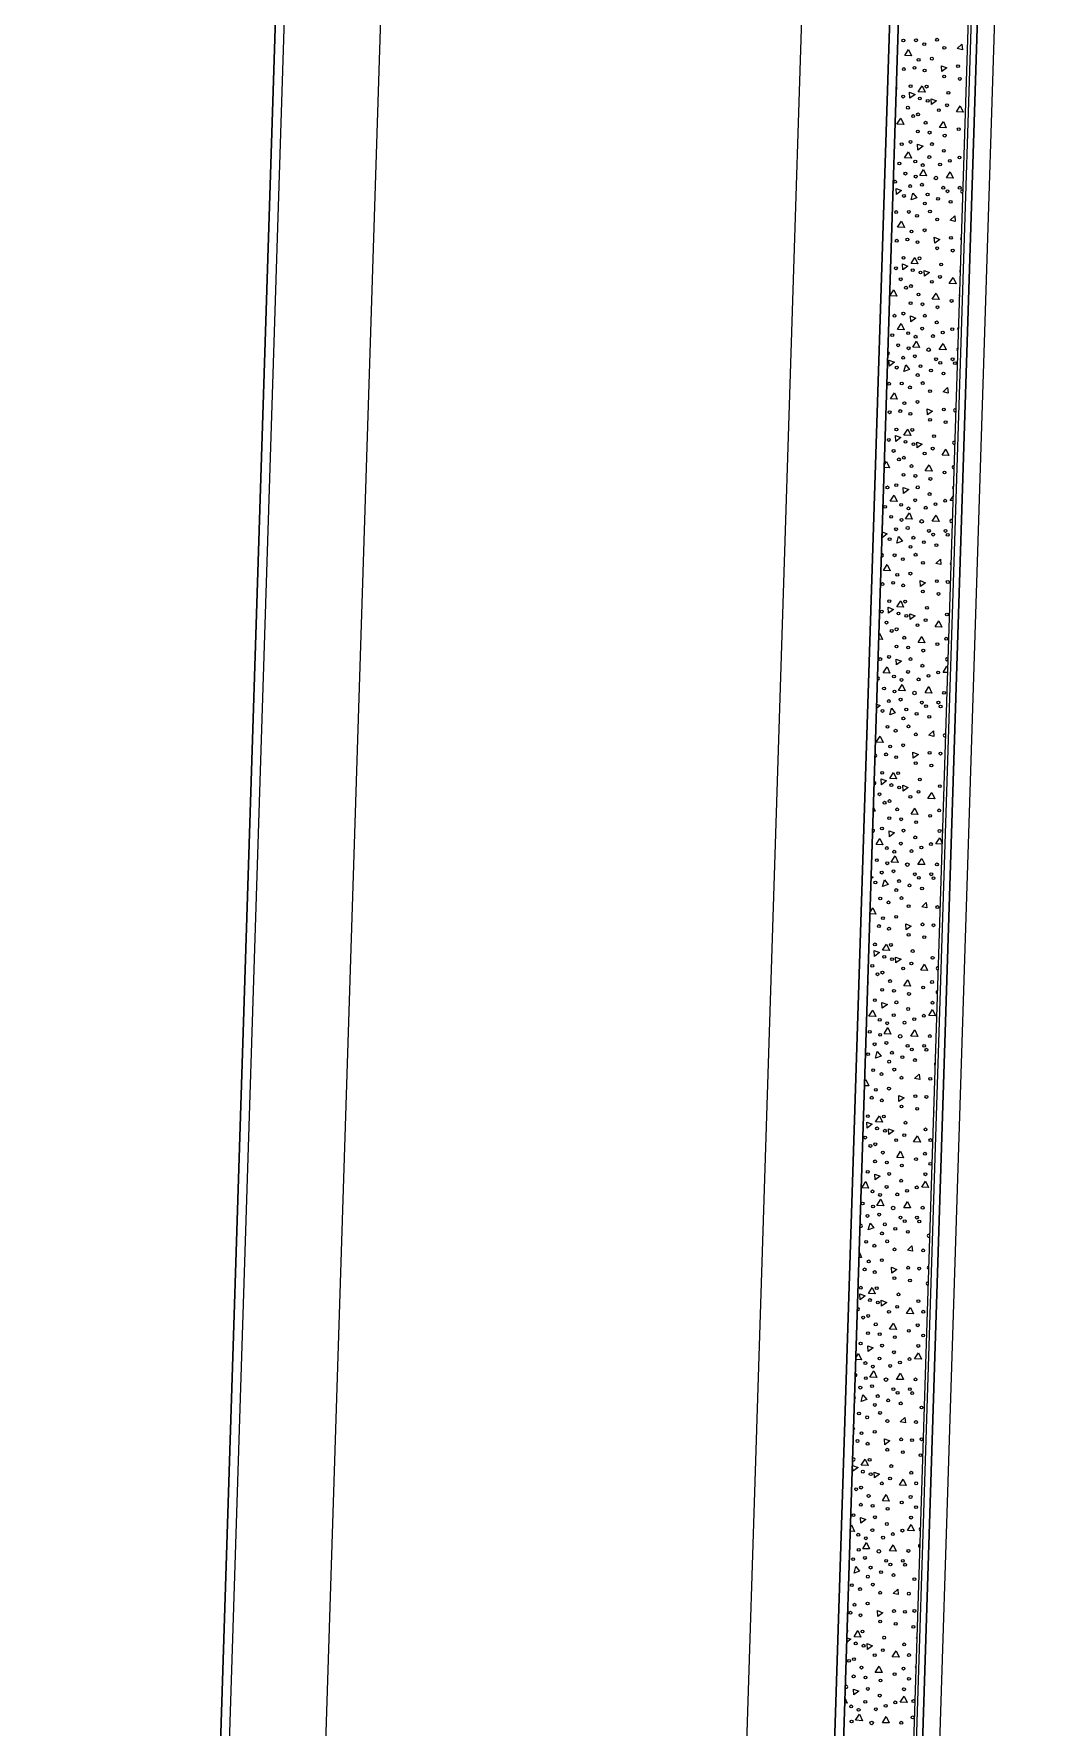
# Model space of a CAD drawing. Extents: x 2536801 to 2538856, y 7112140 to 7131569.
# Drawn here: x 2538213.5 to 2538327.4, y 7127613.2 to 7127806.4 of the extents above; entities that cross this region are included whole.
import ezdxf

# ---------------------------------------------------------------- set-up
doc = ezdxf.new("R2010")
doc.units = 0
doc.header["$LTSCALE"] = 100
doc.header["$MEASUREMENT"] = 0
for name, color, linetype, lineweight in [('D_BOC_RMP', 1, 'Continuous', 13), ('D_CTB_1', 2, 'Continuous', 0), ('D_EOS_ML', 7, 'Continuous', 30), ('D_EOS_RMP', 1, 'Continuous', 30), ('D_EOT_ML', 7, 'Continuous', 13), ('D_EOT_RMP', 1, 'Continuous', 13), ('D_RIPRAP_1', 7, 'Continuous', 0)]:
    doc.layers.add(name, color=color, linetype=linetype, lineweight=lineweight)

msp = doc.modelspace()

# ---------------------------------------------------------------- linework, layer by layer
at = {"layer": 'D_BOC_RMP', "lineweight": 0}
msp.add_line((2538311.37, 7127523.97), (2538326.2, 7127989.51), dxfattribs=at)
at = {"layer": 'D_CTB_1', "linetype": 'Continuous', "lineweight": 0, "ltscale": 0.025}
for p, q in [((2538079.62, 7122710.13), (2538251.41, 7128101.79)), ((2538295.44, 7127285.57), (2538320.33, 7128066.91))]:
    msp.add_line(p, q, dxfattribs=at)
at = {"layer": 'D_EOS_ML'}
for p, q in [((2537888.54, 7116744.4), (2538250.41, 7128101.82)), ((2538239.41, 7125558.6), (2538319.33, 7128066.94))]:
    msp.add_line(p, q, dxfattribs=at)
at = {"layer": 'D_EOS_RMP'}
msp.add_line((2538312.04, 7127523.95), (2538326.87, 7127989.49), dxfattribs=at)
at = {"layer": 'D_EOT_ML'}
for p, q in [((2537900.53, 7116744.02), (2538262.4, 7128101.44)), ((2538218.53, 7125217.38), (2538310.38, 7128099.91))]:
    msp.add_line(p, q, dxfattribs=at)
at = {"layer": 'D_EOT_RMP'}
msp.add_line((2538314.03, 7127523.88), (2538328.87, 7127989.43), dxfattribs=at)
at = {"layer": 'D_RIPRAP_1', "color": 7, "lineweight": 0}
for p, q in [((2538320.33, 7128066.9), (2538301.81, 7127485.55)), ((2538311.04, 7127523.98), (2538325.87, 7127989.52))]:
    msp.add_line(p, q, dxfattribs=at)
at = {"layer": 'D_RIPRAP_1', "color": 7, "linetype": 'Continuous', "lineweight": 0}
for p, q in [((2538318.8, 7127804.69), (2538319.32, 7127805.18)), ((2538319.38, 7127804.55), (2538318.8, 7127804.69)), ((2538319.32, 7127805.18), (2538319.38, 7127804.55)), ((2538317.99, 7127785.1), (2538318.51, 7127785.6)), ((2538318.57, 7127784.97), (2538317.99, 7127785.1)), ((2538318.51, 7127785.6), (2538318.57, 7127784.97)), ((2538317.18, 7127765.52), (2538317.7, 7127766.01)), ((2538317.7, 7127766.01), (2538317.76, 7127765.38)), ((2538317.76, 7127765.38), (2538317.18, 7127765.52)), ((2538316.37, 7127745.93), (2538316.88, 7127746.43)), ((2538316.94, 7127745.8), (2538316.37, 7127745.93)), ((2538316.88, 7127746.43), (2538316.94, 7127745.8)), ((2538315.55, 7127726.35), (2538316.07, 7127726.84)), ((2538316.13, 7127726.21), (2538315.55, 7127726.35)), ((2538316.07, 7127726.84), (2538316.13, 7127726.21)), ((2538314.74, 7127706.76), (2538315.26, 7127707.26)), ((2538315.32, 7127706.63), (2538314.74, 7127706.76)), ((2538315.26, 7127707.26), (2538315.32, 7127706.63)), ((2538313.93, 7127687.18), (2538314.44, 7127687.67)), ((2538314.51, 7127687.04), (2538313.93, 7127687.18)), ((2538314.44, 7127687.67), (2538314.51, 7127687.04)), ((2538313.11, 7127667.59), (2538313.63, 7127668.09)), ((2538313.69, 7127667.46), (2538313.11, 7127667.59)), ((2538313.63, 7127668.09), (2538313.69, 7127667.46)), ((2538312.3, 7127648.01), (2538312.82, 7127648.5)), ((2538312.88, 7127647.87), (2538312.3, 7127648.01)), ((2538312.82, 7127648.5), (2538312.88, 7127647.87)), ((2538311.49, 7127628.42), (2538312.01, 7127628.92)), ((2538312.01, 7127628.92), (2538312.07, 7127628.29)), ((2538312.07, 7127628.29), (2538311.49, 7127628.42))]:
    msp.add_line(p, q, dxfattribs=at)
at = {"layer": 'D_RIPRAP_1', "color": 7, "linetype": 'Continuous', "lineweight": 0, "flags": 128}
for points in [[(2538313.58, 7127803.84), (2538312.81, 7127803.88), (2538313.25, 7127804.57)], [(2538317.03, 7127802.06), (2538317, 7127802.73), (2538317.61, 7127802.49)], [(2538313.4, 7127799.03), (2538313.36, 7127799.7), (2538313.98, 7127799.46)], [(2538315.12, 7127799.71), (2538314.35, 7127799.74), (2538314.78, 7127800.43)], [(2538315.86, 7127798.29), (2538315.82, 7127798.96), (2538316.44, 7127798.71)], [(2538312.7, 7127796.02), (2538311.92, 7127796.05), (2538312.36, 7127796.74)], [(2538319.48, 7127797.42), (2538318.7, 7127797.45), (2538319.14, 7127798.15)], [(2538317.54, 7127795.64), (2538316.77, 7127795.68), (2538317.21, 7127796.37)], [(2538313.56, 7127792.18), (2538312.79, 7127792.21), (2538313.23, 7127792.91)], [(2538314.31, 7127793.1), (2538314.27, 7127793.77), (2538314.89, 7127793.53)], [(2538315.3, 7127790.17), (2538314.52, 7127790.2), (2538314.96, 7127790.9)], [(2538318.34, 7127789.91), (2538317.57, 7127789.94), (2538318, 7127790.63)], [(2538311.86, 7127788.04), (2538311.82, 7127788.71), (2538312.44, 7127788.47)], [(2538314.17, 7127787.64), (2538313.53, 7127787.42), (2538313.74, 7127788.17)], [(2538312.77, 7127784.26), (2538311.99, 7127784.29), (2538312.43, 7127784.98)], [(2538316.22, 7127782.48), (2538316.18, 7127783.15), (2538316.8, 7127782.9)], [(2538312.59, 7127779.44), (2538312.55, 7127780.11), (2538313.17, 7127779.87)], [(2538314.31, 7127780.12), (2538313.53, 7127780.15), (2538313.97, 7127780.85)], [(2538315.05, 7127778.7), (2538315.01, 7127779.37), (2538315.63, 7127779.13)], [(2538318.66, 7127777.84), (2538317.89, 7127777.87), (2538318.32, 7127778.56)], [(2538311.89, 7127776.43), (2538311.11, 7127776.46), (2538311.55, 7127777.16)], [(2538316.73, 7127776.06), (2538315.95, 7127776.09), (2538316.39, 7127776.79)], [(2538313.49, 7127773.52), (2538313.46, 7127774.19), (2538314.07, 7127773.94)], [(2538312.75, 7127772.59), (2538311.97, 7127772.63), (2538312.41, 7127773.32)], [(2538314.48, 7127770.58), (2538313.71, 7127770.62), (2538314.14, 7127771.31)], [(2538317.53, 7127770.32), (2538316.75, 7127770.35), (2538317.19, 7127771.05)], [(2538311.05, 7127768.46), (2538311.01, 7127769.13), (2538311.63, 7127768.89)], [(2538313.35, 7127768.05), (2538312.72, 7127767.84), (2538312.92, 7127768.59)], [(2538311.96, 7127764.67), (2538311.18, 7127764.7), (2538311.62, 7127765.4)], [(2538315.41, 7127762.89), (2538315.37, 7127763.56), (2538315.99, 7127763.32)], [(2538311.78, 7127759.86), (2538311.74, 7127760.53), (2538312.36, 7127760.29)], [(2538313.5, 7127760.54), (2538312.72, 7127760.57), (2538313.16, 7127761.26)], [(2538314.23, 7127759.12), (2538314.2, 7127759.79), (2538314.81, 7127759.54)], [(2538317.85, 7127758.25), (2538317.07, 7127758.28), (2538317.51, 7127758.98)], [(2538315.92, 7127756.47), (2538315.14, 7127756.51), (2538315.58, 7127757.2)], [(2538312.68, 7127753.93), (2538312.64, 7127754.6), (2538313.26, 7127754.36)], [(2538311.94, 7127753.01), (2538311.16, 7127753.04), (2538311.6, 7127753.74)], [(2538313.67, 7127751), (2538312.89, 7127751.03), (2538313.33, 7127751.73)], [(2538316.72, 7127750.74), (2538315.94, 7127750.77), (2538316.38, 7127751.46)], [(2538312.54, 7127748.47), (2538311.9, 7127748.25), (2538312.11, 7127749)], [(2538311.15, 7127745.09), (2538310.37, 7127745.12), (2538310.81, 7127745.81)], [(2538314.59, 7127743.3), (2538314.56, 7127743.98), (2538315.17, 7127743.73)], [(2538310.96, 7127740.27), (2538310.93, 7127740.94), (2538311.54, 7127740.7)], [(2538312.68, 7127740.95), (2538311.91, 7127740.98), (2538312.35, 7127741.68)], [(2538313.42, 7127739.53), (2538313.39, 7127740.2), (2538314, 7127739.96)], [(2538317.04, 7127738.67), (2538316.26, 7127738.7), (2538316.7, 7127739.39)], [(2538315.11, 7127736.89), (2538314.33, 7127736.92), (2538314.77, 7127737.61)], [(2538311.87, 7127734.35), (2538311.83, 7127735.02), (2538312.45, 7127734.77)], [(2538311.12, 7127733.42), (2538310.35, 7127733.46), (2538310.79, 7127734.15)], [(2538312.86, 7127731.41), (2538312.08, 7127731.45), (2538312.52, 7127732.14)], [(2538315.9, 7127731.15), (2538315.13, 7127731.18), (2538315.57, 7127731.88)], [(2538311.73, 7127728.88), (2538311.09, 7127728.67), (2538311.3, 7127729.42)], [(2538310.33, 7127725.5), (2538309.56, 7127725.53), (2538310, 7127726.23)], [(2538313.78, 7127723.72), (2538313.74, 7127724.39), (2538314.36, 7127724.15)], [(2538310.15, 7127720.69), (2538310.11, 7127721.36), (2538310.73, 7127721.12)], [(2538311.87, 7127721.37), (2538311.09, 7127721.4), (2538311.53, 7127722.09)], [(2538312.61, 7127719.95), (2538312.57, 7127720.62), (2538313.19, 7127720.37)], [(2538316.22, 7127719.08), (2538315.45, 7127719.11), (2538315.89, 7127719.81)], [(2538314.29, 7127717.3), (2538313.52, 7127717.34), (2538313.95, 7127718.03)], [(2538310.31, 7127713.84), (2538309.53, 7127713.87), (2538309.97, 7127714.57)], [(2538311.05, 7127714.76), (2538311.02, 7127715.43), (2538311.63, 7127715.19)], [(2538312.04, 7127711.83), (2538311.27, 7127711.86), (2538311.71, 7127712.56)], [(2538315.09, 7127711.57), (2538314.31, 7127711.6), (2538314.75, 7127712.29)], [(2538310.91, 7127709.3), (2538310.28, 7127709.08), (2538310.48, 7127709.83)], [(2538312.97, 7127704.13), (2538312.93, 7127704.8), (2538313.55, 7127704.56)], [(2538311.06, 7127701.78), (2538310.28, 7127701.81), (2538310.72, 7127702.51)], [(2538309.34, 7127701.1), (2538309.3, 7127701.77), (2538309.92, 7127701.53)], [(2538311.8, 7127700.36), (2538311.76, 7127701.03), (2538312.38, 7127700.79)], [(2538315.41, 7127699.5), (2538314.63, 7127699.53), (2538315.07, 7127700.22)], [(2538313.48, 7127697.72), (2538312.7, 7127697.75), (2538313.14, 7127698.44)], [(2538309.5, 7127694.25), (2538308.72, 7127694.29), (2538309.16, 7127694.98)], [(2538310.24, 7127695.18), (2538310.21, 7127695.85), (2538310.82, 7127695.6)], [(2538316.33, 7127694.31), (2538315.55, 7127694.34), (2538315.99, 7127695.04)], [(2538311.23, 7127692.24), (2538310.45, 7127692.28), (2538310.89, 7127692.97)], [(2538314.28, 7127691.98), (2538313.5, 7127692.01), (2538313.94, 7127692.71)], [(2538310.1, 7127689.71), (2538309.47, 7127689.5), (2538309.67, 7127690.25)], [(2538312.15, 7127684.55), (2538312.12, 7127685.22), (2538312.73, 7127684.98)], [(2538310.25, 7127682.2), (2538309.47, 7127682.23), (2538309.91, 7127682.92)], [(2538308.52, 7127681.52), (2538308.49, 7127682.19), (2538309.1, 7127681.95)], [(2538310.98, 7127680.77), (2538310.95, 7127681.44), (2538311.56, 7127681.2)], [(2538312.67, 7127678.13), (2538311.89, 7127678.17), (2538312.33, 7127678.86)], [(2538314.6, 7127679.91), (2538313.82, 7127679.94), (2538314.26, 7127680.64)], [(2538308.69, 7127674.67), (2538307.91, 7127674.7), (2538308.35, 7127675.4)], [(2538309.43, 7127675.59), (2538309.39, 7127676.26), (2538310.01, 7127676.02)], [(2538315.52, 7127674.72), (2538314.74, 7127674.76), (2538315.18, 7127675.45)], [(2538310.42, 7127672.66), (2538309.64, 7127672.69), (2538310.08, 7127673.39)], [(2538313.47, 7127672.4), (2538312.69, 7127672.43), (2538313.13, 7127673.12)], [(2538309.29, 7127670.13), (2538308.65, 7127669.91), (2538308.86, 7127670.66)], [(2538311.34, 7127664.96), (2538311.31, 7127665.63), (2538311.92, 7127665.39)], [(2538307.71, 7127661.93), (2538307.67, 7127662.6), (2538308.29, 7127662.36)], [(2538309.43, 7127662.61), (2538308.66, 7127662.64), (2538309.09, 7127663.34)], [(2538310.17, 7127661.19), (2538310.13, 7127661.86), (2538310.75, 7127661.62)], [(2538313.79, 7127660.33), (2538313.01, 7127660.36), (2538313.45, 7127661.05)], [(2538311.85, 7127658.55), (2538311.08, 7127658.58), (2538311.52, 7127659.27)], [(2538308.62, 7127656.01), (2538308.58, 7127656.68), (2538309.2, 7127656.43)], [(2538314.71, 7127655.14), (2538313.93, 7127655.17), (2538314.37, 7127655.87)], [(2538309.61, 7127653.07), (2538308.83, 7127653.11), (2538309.27, 7127653.8)], [(2538312.65, 7127652.81), (2538311.88, 7127652.84), (2538312.31, 7127653.54)], [(2538308.48, 7127650.54), (2538307.84, 7127650.33), (2538308.04, 7127651.08)], [(2538310.53, 7127645.38), (2538310.49, 7127646.05), (2538311.11, 7127645.81)], [(2538306.9, 7127642.35), (2538306.86, 7127643.02), (2538307.48, 7127642.78)], [(2538308.62, 7127643.03), (2538307.84, 7127643.06), (2538308.28, 7127643.75)], [(2538309.36, 7127641.6), (2538309.32, 7127642.27), (2538309.94, 7127642.03)], [(2538312.97, 7127640.74), (2538312.2, 7127640.77), (2538312.63, 7127641.47)], [(2538311.04, 7127638.96), (2538310.26, 7127638.99), (2538310.7, 7127639.69)], [(2538307.8, 7127636.42), (2538307.77, 7127637.09), (2538308.38, 7127636.85)], [(2538313.89, 7127635.55), (2538313.11, 7127635.59), (2538313.55, 7127636.28)], [(2538308.79, 7127633.49), (2538308.01, 7127633.52), (2538308.45, 7127634.22)], [(2538311.84, 7127633.23), (2538311.06, 7127633.26), (2538311.5, 7127633.95)], [(2538307.66, 7127630.96), (2538307.03, 7127630.74), (2538307.23, 7127631.49)], [(2538309.72, 7127625.79), (2538309.68, 7127626.46), (2538310.3, 7127626.22)], [(2538307.81, 7127623.44), (2538307.03, 7127623.47), (2538307.47, 7127624.17)], [(2538308.54, 7127622.02), (2538308.51, 7127622.69), (2538309.12, 7127622.45)], [(2538312.16, 7127621.15), (2538311.38, 7127621.19), (2538311.82, 7127621.88)], [(2538310.23, 7127619.38), (2538309.45, 7127619.41), (2538309.89, 7127620.1)], [(2538306.99, 7127616.84), (2538306.95, 7127617.51), (2538307.57, 7127617.26)], [(2538313.08, 7127615.97), (2538312.3, 7127616), (2538312.74, 7127616.69)], [(2538307.98, 7127613.9), (2538307.2, 7127613.94), (2538307.64, 7127614.63)], [(2538311.03, 7127613.64), (2538310.25, 7127613.67), (2538310.69, 7127614.37)]]:
    msp.add_lwpolyline(points, close=True, dxfattribs=at)
for points in [[(2538318.96, 7127772.68), (2538318.81, 7127772.68), (2538318.97, 7127772.94)], [(2538310.46, 7127757.14), (2538310.74, 7127757.57), (2538311.07, 7127756.85), (2538310.45, 7127756.87)], [(2538318.34, 7127753.08), (2538317.99, 7127753.1), (2538318.35, 7127753.67)], [(2538310.22, 7127749.54), (2538310.81, 7127749.3), (2538310.23, 7127748.87), (2538310.21, 7127749.31)], [(2538309.85, 7127737.87), (2538309.92, 7127737.99), (2538310.26, 7127737.26), (2538309.83, 7127737.28)], [(2538317.71, 7127733.49), (2538317.18, 7127733.51), (2538317.62, 7127734.21), (2538317.73, 7127733.97)], [(2538309.59, 7127729.88), (2538310, 7127729.72), (2538309.58, 7127729.4)], [(2538309.22, 7127718.17), (2538309.45, 7127717.68), (2538309.2, 7127717.69)], [(2538317.09, 7127713.9), (2538316.37, 7127713.93), (2538316.81, 7127714.62), (2538317.09, 7127714.01)], [(2538308.97, 7127710.22), (2538309.19, 7127710.13), (2538308.96, 7127709.96)], [(2538308.83, 7127706.09), (2538309.18, 7127706.64), (2538309.52, 7127705.92), (2538308.83, 7127705.95)], [(2538308.58, 7127698.2), (2538308.64, 7127698.09), (2538308.58, 7127698.09)], [(2538308.34, 7127690.56), (2538308.38, 7127690.55), (2538308.34, 7127690.52)], [(2538308.22, 7127686.82), (2538308.37, 7127687.06), (2538308.71, 7127686.33), (2538308.21, 7127686.35)], [(2538307.6, 7127667.38), (2538307.89, 7127666.75), (2538307.58, 7127666.76)], [(2538307.22, 7127655.31), (2538307.53, 7127655.81), (2538307.87, 7127655.08), (2538307.21, 7127655.11)], [(2538306.96, 7127647.41), (2538307.08, 7127647.16), (2538306.96, 7127647.17)], [(2538306.6, 7127636.04), (2538306.72, 7127636.23), (2538307.06, 7127635.5), (2538306.59, 7127635.52)], [(2538306.2, 7127623.37), (2538306.67, 7127623.19), (2538306.18, 7127622.83)], [(2538314.2, 7127623.3), (2538314.13, 7127623.3), (2538314.2, 7127623.41)], [(2538305.98, 7127616.49), (2538306.25, 7127615.91), (2538305.96, 7127615.93)]]:
    msp.add_lwpolyline(points, dxfattribs=at)
at = {"layer": 'D_RIPRAP_1', "color": 7, "linetype": 'Continuous', "lineweight": 0}
for centre, radius in [((2538312.65, 7127805.61), 0.163), ((2538314.09, 7127805.63), 0.163), ((2538315.03, 7127805.19), 0.163), ((2538316.49, 7127805.69), 0.163), ((2538317.32, 7127804.77), 0.163), ((2538312.7, 7127802.35), 0.163), ((2538313.92, 7127802.49), 0.163), ((2538314.39, 7127803.39), 0.163), ((2538315.89, 7127803.53), 0.163), ((2538318.89, 7127802.67), 0.163), ((2538313.48, 7127800.39), 0.163), ((2538315.07, 7127802.18), 0.163), ((2538317.31, 7127801.49), 0.163), ((2538319.09, 7127801.22), 0.163), ((2538312.62, 7127799.2), 0.163), ((2538314.53, 7127798.99), 0.163), ((2538315.3, 7127800.34), 0.163), ((2538315.43, 7127798.72), 0.163), ((2538317.78, 7127799.63), 0.163), ((2538313.17, 7127797.94), 0.163), ((2538313.76, 7127796.98), 0.163), ((2538314.32, 7127797.17), 0.163), ((2538316.7, 7127797.65), 0.163), ((2538317.63, 7127798.21), 0.163), ((2538314.3, 7127795.22), 0.163), ((2538315.19, 7127796.22), 0.163), ((2538315.64, 7127795.09), 0.163), ((2538317.36, 7127794.75), 0.163), ((2538318.96, 7127795.48), 0.163), ((2538312.46, 7127793.78), 0.163), ((2538313.46, 7127794.03), 0.163), ((2538315.91, 7127793.79), 0.163), ((2538317.26, 7127793.02), 0.163), ((2538312.19, 7127791.57), 0.163), ((2538314.01, 7127791.8), 0.163), ((2538314.86, 7127791.39), 0.163), ((2538315.61, 7127792.31), 0.163), ((2538316.83, 7127791.46), 0.163), ((2538317.95, 7127791.87), 0.163), ((2538319.05, 7127792.26), 0.163), ((2538311.72, 7127789.49), 0.163), ((2538312.88, 7127790.42), 0.163), ((2538313.43, 7127789), 0.163), ((2538314.06, 7127790.07), 0.163), ((2538314.77, 7127789.15), 0.163), ((2538316.36, 7127789.91), 0.199), ((2538317.2, 7127788.81), 0.163), ((2538319.08, 7127788.81), 0.163), ((2538312.71, 7127787.87), 0.163), ((2538315.09, 7127787.01), 0.163), ((2538315.41, 7127788.04), 0.163), ((2538316.6, 7127787.54), 0.163), ((2538317.68, 7127788.4), 0.163), ((2538318.04, 7127787.19), 0.163), ((2538311.83, 7127786.03), 0.163), ((2538313.27, 7127786.04), 0.163), ((2538314.21, 7127785.6), 0.163), ((2538315.68, 7127786.1), 0.163), ((2538316.51, 7127785.18), 0.163), ((2538313.57, 7127783.81), 0.163), ((2538315.07, 7127783.95), 0.163), ((2538318.08, 7127783.09), 0.163), ((2538311.89, 7127782.76), 0.163), ((2538313.11, 7127782.9), 0.163), ((2538314.26, 7127782.6), 0.163), ((2538316.5, 7127781.9), 0.163), ((2538318.28, 7127781.63), 0.163), ((2538311.8, 7127779.61), 0.163), ((2538312.66, 7127780.81), 0.163), ((2538313.72, 7127779.4), 0.163), ((2538314.49, 7127780.75), 0.163), ((2538316.96, 7127780.05), 0.163), ((2538312.35, 7127778.36), 0.163), ((2538312.95, 7127777.4), 0.163), ((2538313.51, 7127777.59), 0.163), ((2538314.61, 7127779.13), 0.163), ((2538315.89, 7127778.06), 0.163), ((2538316.82, 7127778.63), 0.163), ((2538313.48, 7127775.63), 0.163), ((2538314.38, 7127776.63), 0.163), ((2538314.83, 7127775.51), 0.163), ((2538318.15, 7127775.89), 0.163), ((2538311.64, 7127774.2), 0.163), ((2538312.65, 7127774.44), 0.163), ((2538315.1, 7127774.2), 0.163), ((2538316.45, 7127773.44), 0.163), ((2538316.54, 7127775.16), 0.163), ((2538311.38, 7127771.98), 0.163), ((2538313.2, 7127772.21), 0.163), ((2538314.05, 7127771.81), 0.163), ((2538314.8, 7127772.73), 0.163), ((2538316.02, 7127771.88), 0.163), ((2538317.14, 7127772.28), 0.163), ((2538318.23, 7127772.67), 0.163), ((2538312.06, 7127770.83), 0.163), ((2538313.25, 7127770.49), 0.163), ((2538313.96, 7127769.57), 0.163), ((2538315.54, 7127770.32), 0.199), ((2538311.89, 7127768.28), 0.163), ((2538312.62, 7127769.41), 0.163), ((2538314.6, 7127768.45), 0.163), ((2538315.79, 7127767.95), 0.163), ((2538316.38, 7127769.23), 0.163), ((2538316.86, 7127768.82), 0.163), ((2538317.22, 7127767.61), 0.163), ((2538318.27, 7127769.23), 0.163), ((2538318.53, 7127768.79), 0.163), ((2538311.02, 7127766.44), 0.163), ((2538312.46, 7127766.46), 0.163), ((2538313.4, 7127766.02), 0.163), ((2538314.28, 7127767.43), 0.163), ((2538314.86, 7127766.52), 0.163), ((2538312.76, 7127764.22), 0.163), ((2538314.26, 7127764.36), 0.163), ((2538315.69, 7127765.6), 0.163), ((2538311.08, 7127763.18), 0.163), ((2538312.3, 7127763.32), 0.163), ((2538313.45, 7127763.01), 0.163), ((2538315.69, 7127762.32), 0.163), ((2538317.27, 7127763.5), 0.163), ((2538317.47, 7127762.05), 0.163), ((2538310.99, 7127760.03), 0.163), ((2538311.85, 7127761.22), 0.163), ((2538312.9, 7127759.82), 0.163), ((2538313.67, 7127761.17), 0.163), ((2538316.15, 7127760.46), 0.163), ((2538311.54, 7127758.77), 0.163), ((2538312.7, 7127758), 0.163), ((2538313.8, 7127759.55), 0.163), ((2538315.07, 7127758.48), 0.163), ((2538316, 7127759.04), 0.163), ((2538312.14, 7127757.81), 0.163), ((2538312.67, 7127756.05), 0.163), ((2538313.57, 7127757.05), 0.163), ((2538317.34, 7127756.31), 0.163), ((2538310.83, 7127754.61), 0.163), ((2538311.84, 7127754.86), 0.163), ((2538314.02, 7127755.92), 0.163), ((2538314.29, 7127754.62), 0.163), ((2538315.73, 7127755.58), 0.163), ((2538310.56, 7127752.4), 0.163), ((2538312.39, 7127752.63), 0.163), ((2538313.24, 7127752.22), 0.163), ((2538313.99, 7127753.14), 0.163), ((2538315.2, 7127752.29), 0.163), ((2538315.64, 7127753.85), 0.163), ((2538316.32, 7127752.7), 0.163), ((2538317.42, 7127753.09), 0.163), ((2538311.25, 7127751.25), 0.163), ((2538312.44, 7127750.9), 0.163), ((2538314.73, 7127750.74), 0.199), ((2538311.08, 7127748.7), 0.163), ((2538311.81, 7127749.83), 0.163), ((2538313.14, 7127749.98), 0.163), ((2538313.79, 7127748.87), 0.163), ((2538314.98, 7127748.37), 0.163), ((2538315.57, 7127749.64), 0.163), ((2538316.05, 7127749.23), 0.163), ((2538317.45, 7127749.64), 0.163), ((2538317.71, 7127749.2), 0.163), ((2538311.65, 7127746.87), 0.163), ((2538312.59, 7127746.43), 0.163), ((2538313.47, 7127747.84), 0.163), ((2538314.05, 7127746.93), 0.163), ((2538316.41, 7127748.02), 0.163), ((2538311.95, 7127744.64), 0.163), ((2538313.45, 7127744.78), 0.163), ((2538314.88, 7127746.01), 0.163), ((2538310.27, 7127743.59), 0.163), ((2538311.48, 7127743.73), 0.163), ((2538312.63, 7127743.43), 0.163), ((2538314.87, 7127742.73), 0.163), ((2538316.46, 7127743.92), 0.163), ((2538316.66, 7127742.46), 0.163), ((2538317.71, 7127743.82), 0.163), ((2538311.04, 7127741.64), 0.163), ((2538312.86, 7127741.58), 0.163), ((2538315.34, 7127740.88), 0.163), ((2538310.18, 7127740.44), 0.163), ((2538310.73, 7127739.19), 0.163), ((2538312.09, 7127740.23), 0.163), ((2538312.99, 7127739.96), 0.163), ((2538314.26, 7127738.89), 0.163), ((2538315.19, 7127739.46), 0.163), ((2538317.62, 7127740.11), 0.163), ((2538311.32, 7127738.23), 0.163), ((2538311.88, 7127738.42), 0.163), ((2538312.75, 7127737.46), 0.163), ((2538316.53, 7127736.72), 0.163), ((2538317.54, 7127737.35), 0.163), ((2538310.02, 7127735.03), 0.163), ((2538311.02, 7127735.27), 0.163), ((2538311.86, 7127736.46), 0.163), ((2538313.2, 7127736.34), 0.163), ((2538313.47, 7127735.03), 0.163), ((2538314.92, 7127735.99), 0.163), ((2538311.57, 7127733.04), 0.163), ((2538313.18, 7127733.56), 0.163), ((2538314.82, 7127734.27), 0.163), ((2538315.51, 7127733.11), 0.163), ((2538316.61, 7127733.5), 0.163), ((2538310.44, 7127731.66), 0.163), ((2538311.63, 7127731.32), 0.163), ((2538312.43, 7127732.64), 0.163), ((2538313.92, 7127731.15), 0.199), ((2538314.39, 7127732.71), 0.163), ((2538317.29, 7127731.18), 0.163), ((2538310.27, 7127729.11), 0.163), ((2538310.99, 7127730.24), 0.163), ((2538312.33, 7127730.4), 0.163), ((2538312.98, 7127729.28), 0.163), ((2538314.76, 7127730.06), 0.163), ((2538315.24, 7127729.65), 0.163), ((2538316.64, 7127730.06), 0.163), ((2538316.9, 7127729.62), 0.163), ((2538310.84, 7127727.29), 0.163), ((2538312.65, 7127728.26), 0.163), ((2538313.24, 7127727.35), 0.163), ((2538314.16, 7127728.78), 0.163), ((2538315.6, 7127728.44), 0.163), ((2538311.14, 7127725.05), 0.163), ((2538311.77, 7127726.85), 0.163), ((2538312.63, 7127725.19), 0.163), ((2538314.07, 7127726.43), 0.163), ((2538310.67, 7127724.15), 0.163), ((2538311.82, 7127723.84), 0.163), ((2538314.06, 7127723.15), 0.163), ((2538315.64, 7127724.33), 0.163), ((2538316.89, 7127724.24), 0.163), ((2538310.23, 7127722.05), 0.163), ((2538312.05, 7127722), 0.163), ((2538314.52, 7127721.29), 0.163), ((2538315.84, 7127722.88), 0.163), ((2538309.92, 7127719.6), 0.163), ((2538311.28, 7127720.65), 0.163), ((2538312.17, 7127720.38), 0.163), ((2538313.45, 7127719.31), 0.163), ((2538314.38, 7127719.87), 0.163), ((2538316.8, 7127720.53), 0.163), ((2538310.51, 7127718.64), 0.163), ((2538311.07, 7127718.83), 0.163), ((2538311.94, 7127717.88), 0.163), ((2538316.73, 7127717.76), 0.163), ((2538310.21, 7127715.69), 0.163), ((2538311.04, 7127716.88), 0.163), ((2538312.39, 7127716.75), 0.163), ((2538312.66, 7127715.45), 0.163), ((2538314.11, 7127716.41), 0.163), ((2538315.71, 7127717.14), 0.163), ((2538316.78, 7127715.41), 0.163), ((2538310.76, 7127713.46), 0.163), ((2538312.36, 7127713.97), 0.163), ((2538314.01, 7127714.68), 0.163), ((2538314.7, 7127713.53), 0.163), ((2538315.79, 7127713.92), 0.163), ((2538309.63, 7127712.08), 0.163), ((2538310.81, 7127711.73), 0.163), ((2538311.61, 7127713.05), 0.163), ((2538313.1, 7127711.57), 0.199), ((2538313.58, 7127713.12), 0.163), ((2538316.48, 7127711.6), 0.163), ((2538310.18, 7127710.66), 0.163), ((2538311.52, 7127710.81), 0.163), ((2538312.16, 7127709.7), 0.163), ((2538313.95, 7127710.47), 0.163), ((2538314.42, 7127710.06), 0.163), ((2538315.83, 7127710.47), 0.163), ((2538316.09, 7127710.03), 0.163), ((2538309.46, 7127709.53), 0.163), ((2538310.02, 7127707.7), 0.163), ((2538311.84, 7127708.67), 0.163), ((2538312.43, 7127707.76), 0.163), ((2538313.35, 7127709.2), 0.163), ((2538314.78, 7127708.85), 0.163), ((2538310.96, 7127707.26), 0.163), ((2538313.25, 7127706.84), 0.163), ((2538316.53, 7127706.73), 0.163), ((2538309.86, 7127704.56), 0.163), ((2538310.32, 7127705.47), 0.163), ((2538311.01, 7127704.26), 0.163), ((2538311.82, 7127705.61), 0.163), ((2538314.83, 7127704.75), 0.163), ((2538316.08, 7127704.65), 0.163), ((2538309.41, 7127702.47), 0.163), ((2538311.23, 7127702.41), 0.163), ((2538313.25, 7127703.56), 0.163), ((2538315.03, 7127703.29), 0.163), ((2538309.1, 7127700.02), 0.163), ((2538310.47, 7127701.06), 0.163), ((2538311.36, 7127700.79), 0.163), ((2538313.56, 7127700.29), 0.163), ((2538313.71, 7127701.71), 0.163), ((2538315.99, 7127700.94), 0.163), ((2538309.7, 7127699.06), 0.163), ((2538310.26, 7127699.25), 0.163), ((2538311.13, 7127698.29), 0.163), ((2538312.63, 7127699.72), 0.163), ((2538315.92, 7127698.18), 0.163), ((2538309.4, 7127696.1), 0.163), ((2538310.23, 7127697.29), 0.163), ((2538311.58, 7127697.17), 0.163), ((2538313.29, 7127696.82), 0.163), ((2538314.9, 7127697.55), 0.163), ((2538311.55, 7127694.39), 0.163), ((2538311.85, 7127695.86), 0.163), ((2538313.2, 7127695.1), 0.163), ((2538314.98, 7127694.33), 0.163), ((2538315.97, 7127695.82), 0.163), ((2538308.81, 7127692.49), 0.163), ((2538309.95, 7127693.87), 0.163), ((2538310.8, 7127693.47), 0.163), ((2538312.77, 7127693.54), 0.163), ((2538313.89, 7127693.94), 0.163), ((2538309.37, 7127691.07), 0.163), ((2538310, 7127692.15), 0.163), ((2538310.71, 7127691.23), 0.163), ((2538312.29, 7127691.98), 0.199), ((2538313.13, 7127690.89), 0.163), ((2538313.61, 7127690.48), 0.163), ((2538315.02, 7127690.89), 0.163), ((2538315.27, 7127690.45), 0.163), ((2538315.66, 7127692.01), 0.163), ((2538308.64, 7127689.94), 0.163), ((2538311.03, 7127689.09), 0.163), ((2538311.35, 7127690.11), 0.163), ((2538312.54, 7127689.61), 0.163), ((2538313.97, 7127689.27), 0.163), ((2538309.21, 7127688.12), 0.163), ((2538310.15, 7127687.68), 0.163), ((2538311.61, 7127688.18), 0.163), ((2538312.44, 7127687.26), 0.163), ((2538315.72, 7127687.14), 0.163), ((2538309.04, 7127684.98), 0.163), ((2538309.51, 7127685.88), 0.163), ((2538310.2, 7127684.67), 0.163), ((2538311.01, 7127686.02), 0.163), ((2538314.02, 7127685.16), 0.163), ((2538315.27, 7127685.07), 0.163), ((2538308.6, 7127682.88), 0.163), ((2538310.42, 7127682.83), 0.163), ((2538312.43, 7127683.98), 0.163), ((2538314.22, 7127683.71), 0.163), ((2538309.65, 7127681.48), 0.163), ((2538310.55, 7127681.21), 0.163), ((2538312.75, 7127680.7), 0.163), ((2538312.9, 7127682.12), 0.163), ((2538315.18, 7127681.36), 0.163), ((2538308.29, 7127680.43), 0.163), ((2538308.89, 7127679.47), 0.163), ((2538309.45, 7127679.66), 0.163), ((2538310.31, 7127678.71), 0.163), ((2538311.82, 7127680.14), 0.163), ((2538315.73, 7127680.15), 0.163), ((2538309.42, 7127677.71), 0.163), ((2538310.76, 7127677.58), 0.163), ((2538312.48, 7127677.24), 0.163), ((2538314.09, 7127677.97), 0.163), ((2538315.11, 7127678.59), 0.163), ((2538315.73, 7127677.43), 0.163), ((2538308.58, 7127676.52), 0.163), ((2538311.03, 7127676.28), 0.163), ((2538312.39, 7127675.51), 0.163), ((2538315.16, 7127676.24), 0.163), ((2538308, 7127672.91), 0.163), ((2538309.13, 7127674.29), 0.163), ((2538309.99, 7127673.88), 0.163), ((2538310.74, 7127674.8), 0.163), ((2538311.95, 7127673.95), 0.163), ((2538313.07, 7127674.36), 0.163), ((2538314.17, 7127674.75), 0.163), ((2538308.55, 7127671.49), 0.163), ((2538309.19, 7127672.56), 0.163), ((2538309.89, 7127671.64), 0.163), ((2538311.48, 7127672.4), 0.199), ((2538312.32, 7127671.3), 0.163), ((2538314.2, 7127671.3), 0.163), ((2538314.85, 7127672.43), 0.163), ((2538310.21, 7127669.5), 0.163), ((2538310.54, 7127670.53), 0.163), ((2538311.73, 7127670.02), 0.163), ((2538312.8, 7127670.89), 0.163), ((2538313.16, 7127669.68), 0.163), ((2538314.46, 7127670.86), 0.163), ((2538308.4, 7127668.53), 0.163), ((2538309.34, 7127668.09), 0.163), ((2538310.8, 7127668.59), 0.163), ((2538311.63, 7127667.67), 0.163), ((2538314.91, 7127667.56), 0.163), ((2538308.23, 7127665.39), 0.163), ((2538308.7, 7127666.3), 0.163), ((2538310.2, 7127666.44), 0.163), ((2538313.2, 7127665.58), 0.163), ((2538314.45, 7127665.48), 0.163), ((2538307.79, 7127663.3), 0.163), ((2538309.38, 7127665.09), 0.163), ((2538309.61, 7127663.24), 0.163), ((2538311.62, 7127664.39), 0.163), ((2538313.4, 7127664.12), 0.163), ((2538308.84, 7127661.89), 0.163), ((2538309.74, 7127661.62), 0.163), ((2538312.09, 7127662.54), 0.163), ((2538314.36, 7127661.77), 0.163), ((2538308.07, 7127659.89), 0.163), ((2538308.63, 7127660.08), 0.163), ((2538311.01, 7127660.55), 0.163), ((2538311.94, 7127661.12), 0.163), ((2538314.92, 7127660.56), 0.163), ((2538308.61, 7127658.12), 0.163), ((2538309.5, 7127659.12), 0.163), ((2538309.95, 7127658), 0.163), ((2538311.67, 7127657.65), 0.163), ((2538313.27, 7127658.38), 0.163), ((2538314.29, 7127659.01), 0.163), ((2538314.91, 7127657.84), 0.163), ((2538307.77, 7127656.93), 0.163), ((2538310.22, 7127656.69), 0.163), ((2538311.57, 7127655.93), 0.163), ((2538314.35, 7127656.65), 0.163), ((2538308.32, 7127654.7), 0.163), ((2538309.17, 7127654.3), 0.163), ((2538309.92, 7127655.22), 0.163), ((2538311.14, 7127654.37), 0.163), ((2538312.26, 7127654.77), 0.163), ((2538313.35, 7127655.16), 0.163), ((2538307.74, 7127651.9), 0.163), ((2538308.37, 7127652.98), 0.163), ((2538309.08, 7127652.06), 0.163), ((2538310.67, 7127652.81), 0.199), ((2538311.51, 7127651.72), 0.163), ((2538313.39, 7127651.72), 0.163), ((2538314.04, 7127652.84), 0.163), ((2538309.4, 7127649.92), 0.163), ((2538309.72, 7127650.94), 0.163), ((2538310.91, 7127650.44), 0.163), ((2538311.99, 7127651.31), 0.163), ((2538312.35, 7127650.1), 0.163), ((2538313.65, 7127651.28), 0.163), ((2538307.58, 7127648.95), 0.163), ((2538308.52, 7127648.51), 0.163), ((2538309.99, 7127649.01), 0.163), ((2538310.82, 7127648.09), 0.163), ((2538314.09, 7127647.97), 0.163), ((2538314.72, 7127649.63), 0.163), ((2538307.88, 7127646.71), 0.163), ((2538309.38, 7127646.85), 0.163), ((2538312.39, 7127645.99), 0.163), ((2538313.64, 7127645.9), 0.163), ((2538314.72, 7127646.01), 0.163), ((2538307.42, 7127645.81), 0.163), ((2538308.57, 7127645.5), 0.163), ((2538310.81, 7127644.81), 0.163), ((2538312.59, 7127644.54), 0.163), ((2538314.61, 7127644.2), 0.163), ((2538308.03, 7127642.31), 0.163), ((2538308.8, 7127643.66), 0.163), ((2538308.92, 7127642.03), 0.163), ((2538311.27, 7127642.95), 0.163), ((2538313.55, 7127642.19), 0.163), ((2538307.26, 7127640.3), 0.163), ((2538307.82, 7127640.49), 0.163), ((2538310.2, 7127640.97), 0.163), ((2538311.13, 7127641.53), 0.163), ((2538314.11, 7127640.98), 0.163), ((2538307.79, 7127638.54), 0.163), ((2538308.69, 7127639.54), 0.163), ((2538309.14, 7127638.41), 0.163), ((2538312.46, 7127638.8), 0.163), ((2538313.48, 7127639.42), 0.163), ((2538314.1, 7127638.26), 0.163), ((2538306.96, 7127637.35), 0.163), ((2538309.41, 7127637.11), 0.163), ((2538310.76, 7127636.34), 0.163), ((2538310.85, 7127638.07), 0.163), ((2538313.53, 7127637.07), 0.163), ((2538307.51, 7127635.12), 0.163), ((2538308.36, 7127634.71), 0.163), ((2538309.11, 7127635.63), 0.163), ((2538310.33, 7127634.78), 0.163), ((2538311.45, 7127635.19), 0.163), ((2538312.54, 7127635.58), 0.163), ((2538306.93, 7127632.32), 0.163), ((2538307.56, 7127633.39), 0.163), ((2538308.27, 7127632.47), 0.163), ((2538309.85, 7127633.22), 0.199), ((2538313.22, 7127633.26), 0.163), ((2538308.91, 7127631.36), 0.163), ((2538310.1, 7127630.85), 0.163), ((2538310.69, 7127632.13), 0.163), ((2538311.17, 7127631.72), 0.163), ((2538311.53, 7127630.51), 0.163), ((2538312.58, 7127632.13), 0.163), ((2538312.84, 7127631.69), 0.163), ((2538306.77, 7127629.36), 0.163), ((2538307.71, 7127628.92), 0.163), ((2538308.59, 7127630.33), 0.163), ((2538309.17, 7127629.42), 0.163), ((2538310, 7127628.5), 0.163), ((2538313.91, 7127630.05), 0.163), ((2538307.07, 7127627.13), 0.163), ((2538308.57, 7127627.27), 0.163), ((2538313.28, 7127628.39), 0.163), ((2538306.61, 7127626.22), 0.163), ((2538307.76, 7127625.92), 0.163), ((2538310, 7127625.22), 0.163), ((2538311.58, 7127626.41), 0.163), ((2538311.78, 7127624.95), 0.163), ((2538312.83, 7127626.31), 0.163), ((2538313.79, 7127624.61), 0.163), ((2538313.91, 7127626.42), 0.163), ((2538307.21, 7127622.72), 0.163), ((2538307.98, 7127624.07), 0.163), ((2538310.46, 7127623.37), 0.163), ((2538306.45, 7127620.72), 0.163), ((2538307.01, 7127620.91), 0.163), ((2538308.11, 7127622.45), 0.163), ((2538309.38, 7127621.38), 0.163), ((2538310.31, 7127621.95), 0.163), ((2538312.74, 7127622.6), 0.163), ((2538313.29, 7127621.39), 0.163), ((2538306.98, 7127618.95), 0.163), ((2538307.88, 7127619.95), 0.163), ((2538308.33, 7127618.83), 0.163), ((2538311.65, 7127619.21), 0.163), ((2538312.67, 7127619.84), 0.163), ((2538308.6, 7127617.52), 0.163), ((2538310.04, 7127618.48), 0.163), ((2538312.72, 7127617.48), 0.163), ((2538313.29, 7127618.67), 0.163), ((2538306.7, 7127615.53), 0.163), ((2538307.55, 7127615.13), 0.163), ((2538308.3, 7127616.05), 0.163), ((2538309.51, 7127615.2), 0.163), ((2538309.95, 7127616.76), 0.163), ((2538310.63, 7127615.6), 0.163), ((2538311.73, 7127615.99), 0.163), ((2538313.79, 7127616.14), 0.163), ((2538306.75, 7127613.8), 0.163), ((2538309.04, 7127613.64), 0.199), ((2538312.41, 7127613.67), 0.163), ((2538313.71, 7127614.27), 0.163)]:
    msp.add_circle(centre, radius, dxfattribs=at)
for centre, start, end in [((2538311.79, 7127800.16), 281.8432, 74.507), ((2538311.31, 7127788.06), 324.1639, 32.1863), ((2538319.34, 7127788.37), 40.1118, 316.2384), ((2538319.33, 7127782.99), 103.4338, 252.9163), ((2538319.24, 7127779.28), 114.0488, 242.3013), ((2538319.17, 7127776.52), 121.06, 235.2901), ((2538310.9, 7127769.91), 255.4212, 100.9289), ((2538318.91, 7127770.35), 98.4559, 257.8943), ((2538318.52, 7127763.41), 24.7438, 331.6064), ((2538318.43, 7127759.7), 42.0225, 314.3276), ((2538318.36, 7127756.93), 50.2505, 306.0996), ((2538318.41, 7127754.58), 97.743, 258.6072), ((2538310.09, 7127750.32), 337.6982, 18.6519), ((2538318.1, 7127750.77), 9.9084, 346.4417), ((2538310.21, 7127746.86), 241.2345, 115.1157), ((2538318.16, 7127745.9), 106.5793, 249.7709), ((2538317.6, 7127734.99), 5.7121, 350.638), ((2538309.75, 7127732.81), 244.0834, 112.2668), ((2538309.39, 7127727.27), 312.9651, 43.3851), ((2538317.35, 7127726.31), 30.8382, 325.5119), ((2538309.45, 7127724.01), 251.1605, 105.1897), ((2538309.36, 7127720.86), 246.8216, 109.5286), ((2538317.36, 7127719.32), 124.8366, 231.5135), ((2538309.21, 7127715.44), 241.5052, 114.845), ((2538308.94, 7127713.23), 316.7117, 39.6385), ((2538308.64, 7127704.42), 328.0534, 28.2968), ((2538308.55, 7127701.27), 320.6847, 35.6654), ((2538316.54, 7127699.73), 54.0854, 302.2647), ((2538316.54, 7127697.01), 84.798, 271.5522), ((2538308.39, 7127695.86), 313.3065, 43.0436), ((2538316.35, 7127688.8), 111.0285, 245.3216), ((2538316.23, 7127683.37), 135.0153, 221.3349), ((2538307.83, 7127670.36), 212.4187, 143.9315), ((2538315.54, 7127669.22), 37.8928, 318.4573), ((2538315.54, 7127665.59), 84.5356, 271.8146), ((2538315.42, 7127663.78), 62.8262, 293.5239), ((2538307.48, 7127660.85), 236.7017, 119.6484), ((2538307.19, 7127653.32), 255.9237, 100.4265), ((2538307.02, 7127650.77), 287.5, 68.8502), ((2538306.97, 7127643.71), 216.4392, 139.9109), ((2538306.66, 7127641.26), 307.6303, 48.7199), ((2538314.6, 7127635.73), 90.2508, 266.0994), ((2538306.37, 7127633.74), 339.1499, 17.2003), ((2538314.52, 7127633.85), 83.892, 272.4581), ((2538314.6, 7127630.8), 173.1518, 183.1983), ((2538306.16, 7127624.13), 290.0396, 66.3106), ((2538314.17, 7127620.01), 116.1279, 240.2223), ((2538306.15, 7127617.76), 217.5843, 138.7659)]:
    msp.add_arc(centre, 0.163, start, end, dxfattribs=at)

doc.saveas('drawing.dxf')
